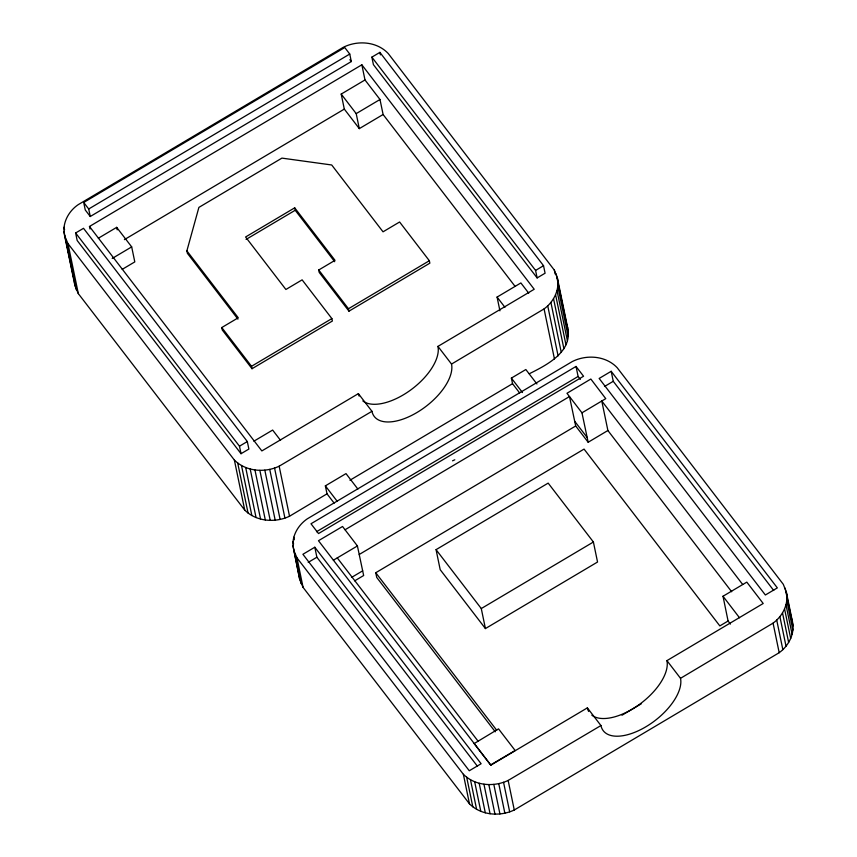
<?xml version="1.0" encoding="UTF-8"?>
<svg xmlns="http://www.w3.org/2000/svg" width="857" height="857" viewBox="0 0 857 857"><rect width="100%" height="100%" fill="white"/><g stroke="black" fill="none" stroke-linecap="round" stroke-linejoin="round"><path stroke-width="1.29" d="M357.872 489.068L346.003 473.61L325.36 485.865L327.01 493.836L289.527 516.235C275.161 523.07 256.275 521.656 244.727 510.086L78.319 293.619L74.987 285.767L64.618 235.729C61.725 223.731 68.346 211.304 78.244 204.641L343.282 47.317C357.583 40.075 376.887 41.457 388.21 53.488L554.329 270.105L557.361 277.957L567.72 327.995C572.776 352.056 546.648 365.028 529.283 373.759M292.976 545.759C292.28 534.993 298.547 524.838 307.235 518.871L572.272 361.558C586.574 354.316 605.878 355.698 617.211 367.728L783.319 584.345L786.351 592.198L792.468 621.754C795.017 633.612 788.729 645.792 779.195 652.702L514.275 809.994C499.91 816.828 481.023 815.414 469.475 803.845L303.067 587.377L299.736 579.525L292.976 545.759L299.736 579.525M64.618 235.729L67.96 243.581L234.368 460.038C245.916 471.618 264.802 473.032 279.157 466.197L371.949 411.306A47.253 23.503 -37.5 0 0 416.888 412.549A47.253 23.503 -37.5 0 0 451.532 364.075L544.077 308.906C553.622 301.996 559.9 289.816 557.361 277.957M293.619 549.969L296.95 557.821L463.358 774.278C474.907 785.858 493.793 787.272 508.147 780.438L600.939 725.547A47.253 23.503 -37.5 0 0 645.878 726.79A47.253 23.503 -37.5 0 0 680.522 678.316L773.068 623.135C782.612 616.226 788.89 604.056 786.351 592.198M600.939 725.547L587.366 707.871L490.836 765.172L318.472 540.713L342.543 526.487L357.412 545.952L363.657 575.518L354.702 580.832M186.88 250.865L198.888 207.405L281.921 158.117L331.713 164.983L383.036 231.819L399.598 221.995L429.346 260.732L429.85 263.163L348.97 311.166L319.222 272.43L318.718 269.998L335.012 260.324L294.701 207.833L245.584 236.993L285.895 289.484L302.125 279.853L331.873 318.59L332.377 321.021L252.022 368.714L222.274 329.977L221.77 327.545L238.257 317.765L186.88 250.865L187.383 253.286L237.935 319.125M490.836 765.172L474.178 743.565L498.528 728.868L515.143 750.507L490.847 764.808M730.432 624.089L728.086 621.014L723.008 596.247L746.801 582.128L763.201 603.489L666.939 660.629A47.253 23.503 -37.5 0 1 639.461 704.39A47.253 23.503 -37.5 0 1 591.855 715.209M581.967 412.817L605.76 398.655L590.837 379.03L566.97 393.277L581.967 412.817L588.17 442.255L607.892 430.514L601.775 400.99L742.655 584.442M333.352 560.232L357.412 545.952M83.707 202.477L344.75 47.531L349.752 54.045L351.306 61.554L90.264 216.5L85.261 209.976L83.707 202.477L88.71 208.99L90.264 216.5M88.71 208.99L349.752 54.045M75.62 232.986L83.515 228.305L247.319 441.548L248.873 449.057L241.031 453.707L77.173 240.496L75.62 232.986L239.478 446.197L241.031 453.707M371.863 57.14L379.897 52.373L543.531 265.702L545.084 273.212L537.135 277.925L373.416 64.65L371.863 57.14L535.582 270.426L537.135 277.925M90.006 229.001L89.482 226.473L361.847 64.8L534.211 289.259L437.948 346.399A47.253 23.503 -37.5 0 1 410.471 390.16A47.253 23.503 -37.5 0 1 362.865 400.969M98.351 238.235L116.681 227.351L131.678 246.891L134.795 261.899L122.187 269.377M364.996 79.958L379.994 99.498L383.1 114.506L359.308 128.625L344.31 109.096L341.204 94.077L364.996 79.958L361.847 64.8M124.394 239.628L344.31 109.096M112.203 258.45L131.678 246.891M359.308 128.625L356.201 113.617L379.994 99.498M246.088 239.414L295.204 210.265L294.701 207.833M252.022 368.714L251.519 366.293L331.873 318.59M348.97 311.166L348.467 308.745L429.346 260.732M239.478 446.197L247.319 441.548M535.582 270.426L543.531 265.702M253.886 441.194L272.644 430.064L280.55 440.369M499.931 310.834L497.081 297.079L520.874 282.949L528.726 293.169M371.949 411.306L358.376 393.631L261.846 450.932L89.482 226.473M519.663 392.967L512.54 383.69L511.383 378.098L525.844 369.528L536.921 383.957M349.945 480.231L512.54 383.69M576.033 366.442L310.995 523.766L318.515 533.557L583.553 376.234L576.033 366.442L578.111 376.459L580.36 379.394M316.512 531.736L578.111 376.459M314.808 547.227L302.907 554.286L469.282 770.764L481.12 763.737L314.808 547.227L316.876 557.232L477.488 766.319M611.191 371.295L599.15 378.44L765.376 594.994L777.342 587.891L611.191 371.295L613.258 381.301L773.71 590.473M345.06 529.765L569.487 396.555L575.69 425.993L588.17 442.255M308.22 562.374L316.876 557.232M604.506 386.496L613.258 381.301M359.233 554.479L575.69 425.993M351.499 577.457L362.682 570.826M495.271 731.814L376.726 577.436L375.752 572.733L584.056 449.089L719.837 625.91L728.086 621.014M436.063 549.658L548.169 483.112L593.398 542.01L597.543 562.021L485.426 628.567L440.198 569.68L436.063 549.658L481.28 608.556L485.426 628.567M481.28 608.556L593.398 542.01M622.011 715.22L641.464 703.672M452.539 460.809L454.788 459.791M349.87 59.69L351.306 61.554M383.1 114.506L515.025 286.302M607.892 430.514L731.685 591.759M341.204 94.077L356.201 113.617M497.081 297.079L504.934 307.299M723.008 596.247L739.505 617.768M574.715 421.301L587.206 437.552M511.383 378.098L522.47 392.538M437.948 346.399L451.532 364.075M666.939 660.629L680.522 678.316M295.204 210.265L334.701 261.706M318.718 269.998L348.467 308.745M221.77 327.545L251.519 366.293M325.36 485.865L337.23 501.324M327.01 493.836L334.134 503.113M375.752 572.733L496.739 730.282M337.272 557.896L478.11 741.23M790.358 615.819L791.268 617.726M791.568 618.733L792.468 621.754M566.82 324.974L567.72 327.995M785.151 588.17L793.014 625.921M786.78 600.596L792.896 630.152M785.998 604.817L792.125 634.373M784.573 608.941L790.7 638.508M782.527 612.916L788.644 642.471M779.891 616.644L786.019 646.199M776.721 620.072L782.848 649.638M773.068 623.135L779.195 652.702M556.161 273.929L568.266 332.162M554.329 270.105L555.122 273.951M557.789 286.356L568.148 336.394M557.007 290.577L567.377 340.615M555.582 294.701L565.952 344.75M553.536 298.675L563.895 348.713M550.901 302.403L561.271 352.441M547.73 305.831L558.1 355.869M544.077 308.906L554.447 358.944M379.897 52.373L380.412 54.88M508.147 780.438L514.275 809.994M503.552 782.291L509.669 811.858M498.742 783.619L504.859 813.186M493.814 784.391L499.931 813.957M488.844 784.594L494.971 814.15M483.948 784.209L490.065 813.775M479.192 783.266L485.308 812.822M474.682 781.766L480.798 811.322M470.482 779.741L476.599 809.297M466.69 777.235L472.807 806.791M463.358 774.278L469.475 803.845M279.157 466.197L289.527 516.235M293.812 537.21L294.337 539.781M296.95 557.821L303.067 587.377M293.04 541.485L293.565 544.056M294.947 554.018L301.075 583.574M274.561 468.061L284.92 518.099M269.751 469.39L280.11 519.428M264.824 470.15L275.183 520.188M259.853 470.354L270.223 520.392M254.958 469.968L265.316 520.017M250.201 469.025L260.56 519.063M245.691 467.526L256.05 517.564M241.492 465.501L251.851 515.539M237.7 462.994L248.059 513.032M234.368 460.038L244.727 510.086M116.681 227.351L117.195 229.847M67.96 243.581L78.319 293.619M64.05 227.244L64.575 229.805M65.957 239.778L76.316 289.816M63.986 231.529L74.077 280.282M74.345 281.567L74.987 285.767M359.126 396.095A47.253 23.503 -37.5 0 1 358.376 393.631M588.663 711.471A47.253 23.503 -37.5 0 1 587.366 707.871"/></g></svg>
